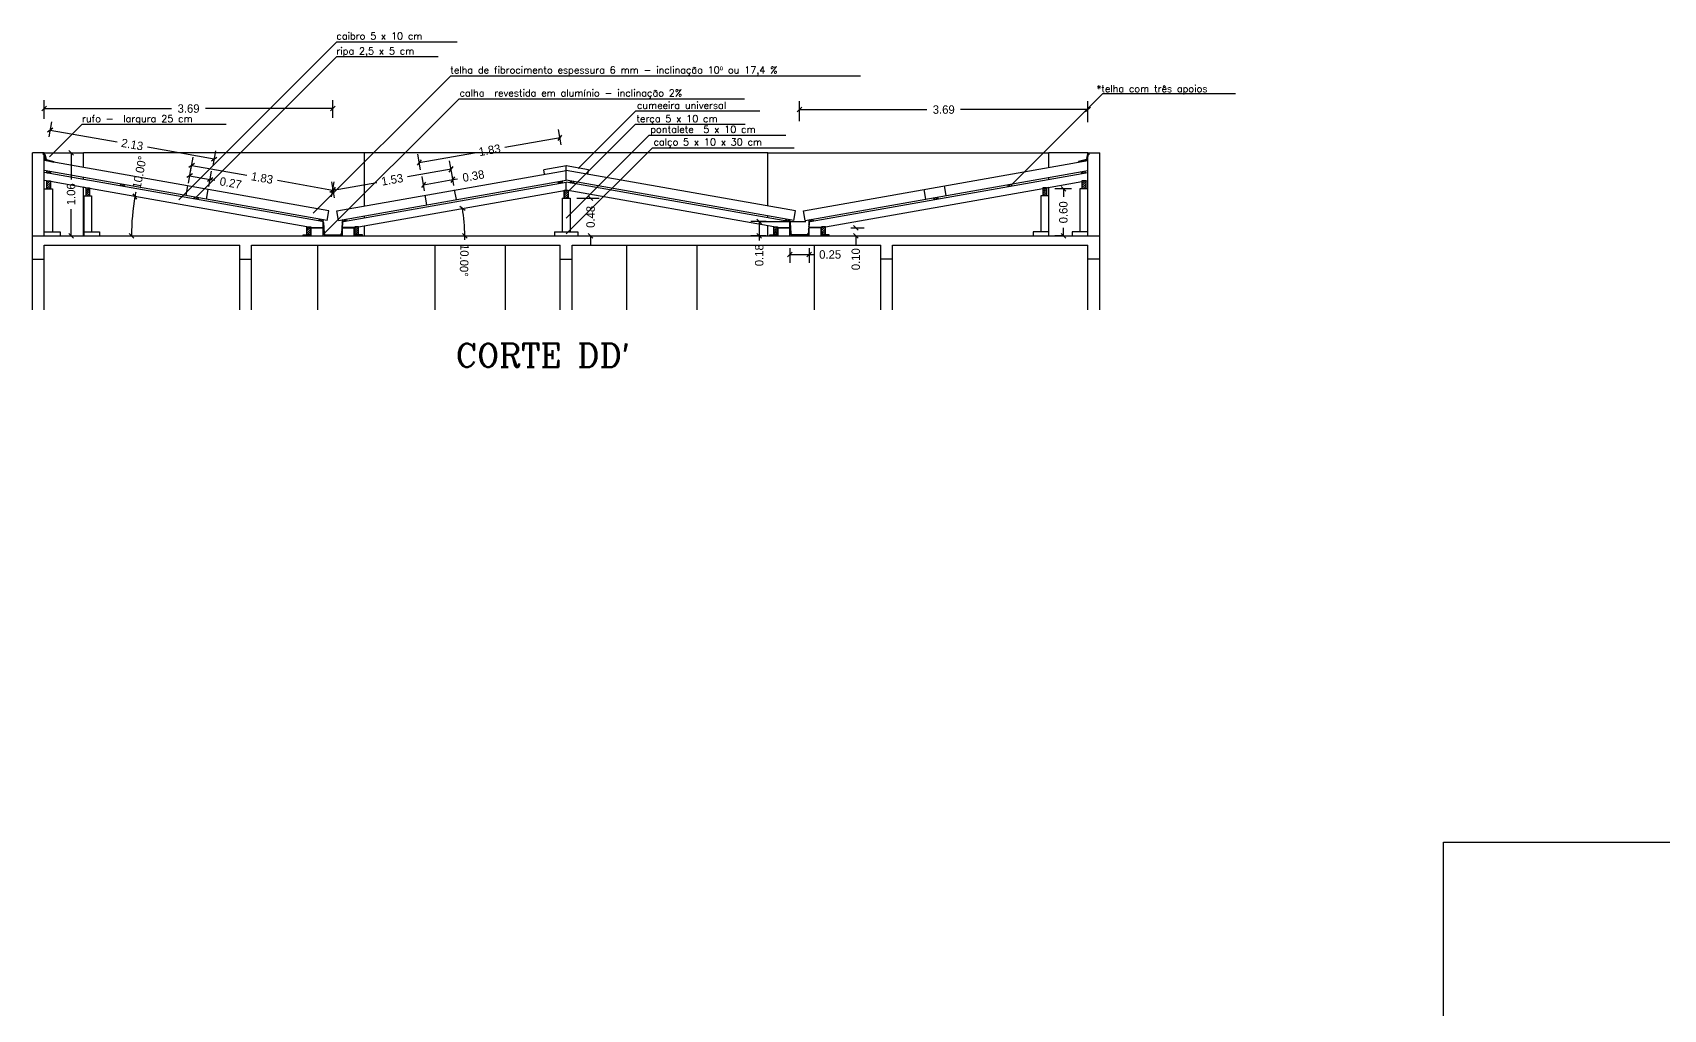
# Model space of a CAD drawing. Extents: x -9 to 119, y 33 to 95.
# Drawn here: x 20.06 to 40.92, y 52.64 to 65.14 of the extents above; entities that cross this region are included whole.
import ezdxf

# ---------------------------------------------------------------- set-up
doc = ezdxf.new("R2010")
doc.units = 0
doc.header["$LTSCALE"] = 8
doc.layers.get('0').update_dxf_attribs({"linetype": 'CONTINUOUS'})
doc.layers.get('DEFPOINTS').update_dxf_attribs({"linetype": 'CONTINUOUS'})
for name, color, linetype in [('CONCRETO', 5, 'CONTINUOUS'), ('COTA', 244, 'CONTINUOUS'), ('COTAS', 244, 'CONTINUOUS'), ('EQUIPAMENTOS', 1, 'CONTINUOUS'), ('PAREDE', 7, 'CONTINUOUS'), ('PAREDES', 7, 'CONTINUOUS'), ('TELHADO', 30, 'CONTINUOUS'), ('TERRENOEMCORTE', 244, 'CONTINUOUS'), ('TEXTO', 1, 'CONTINUOUS')]:
    doc.layers.add(name, color=color, linetype=linetype)
doc.styles.add('ROMANC', font='ROMANC.SHX')
doc.dimstyles.get("Standard").update_dxf_attribs({"dimtxt": 0.18, "dimasz": 0.18, "dimexe": 0.18, "dimexo": 0.0625, "dimgap": 0.09, "dimtad": 0, "dimtih": 1, "dimtoh": 1, "dimzin": 0, "dimtxsty": 'STANDARD', "dimcen": 0.09, "dimclrt": 30, "dimazin": 3, "dimtfac": 1, "dimtdec": 4, "dimtofl": 0, "dimtmove": 0, "dimatfit": 3, "dimtolj": 1, "dimtzin": 0})

# ---------------------------------------------------------------- blocks, each defined once
blk = doc.blocks.new('_OBLIQUE')
at = {"color": 0, "linetype": 'BYBLOCK'}
blk.add_line((-0.5, -0.5), (0.5, 0.5), dxfattribs=at)
blk = doc.blocks.new('*D86')
at = {"color": 0, "linetype": 'BYBLOCK', "ltscale": 0.2}
for p, q in [((22.054, 63.217), (22.089, 63.416)), ((22.07, 63.31), (22.332, 63.264)), ((22.316, 63.171), (22.351, 63.37)), ((22.332, 63.264), (22.391, 63.253))]:
    blk.add_line(p, q, dxfattribs=at)
at = {"layer": 'DEFPOINTS', "color": 0, "linetype": 'BYBLOCK', "ltscale": 0.2}
for p in [(22.332, 63.264), (22.047, 63.18), (22.309, 63.134)]:
    blk.add_point(p, dxfattribs=at)
at = {"color": 0, "linetype": 'BYBLOCK', "ltscale": 0.2, "xscale": 0.06, "yscale": 0.06, "zscale": 0.06}
for p, rotation in [((22.07, 63.31), 170.0000000000045), ((22.332, 63.264), 350.0000000000044)]:
    blk.add_blockref('_OBLIQUE', p, dxfattribs=dict(at, rotation=rotation))
at = {"color": 30, "linetype": 'BYBLOCK', "ltscale": 0.2, "insert": (22.595, 63.217), "char_height": 0.108, "attachment_point": 5, "rotation": 350}
blk.add_mtext('\\A1;0.27', dxfattribs=at)
blk = doc.blocks.new('*D87')
at = {"color": 0, "linetype": 'BYBLOCK', "ltscale": 0.2}
for p, q in [((22.054, 63.217), (22.087, 63.404)), ((22.068, 63.298), (22.774, 63.174)), ((23.87, 62.98), (23.164, 63.105)), ((23.856, 62.899), (23.889, 63.087))]:
    blk.add_line(p, q, dxfattribs=at)
at = {"layer": 'DEFPOINTS', "color": 0, "linetype": 'BYBLOCK', "ltscale": 0.2}
for p in [(22.047, 63.18), (23.849, 62.862), (23.87, 62.98)]:
    blk.add_point(p, dxfattribs=at)
at = {"color": 0, "linetype": 'BYBLOCK', "ltscale": 0.2, "xscale": 0.06, "yscale": 0.06, "zscale": 0.06}
for p, rotation in [((22.068, 63.298), 170.0000000000007), ((23.87, 62.98), 350.0000000000007)]:
    blk.add_blockref('_OBLIQUE', p, dxfattribs=dict(at, rotation=rotation))
at = {"color": 30, "linetype": 'BYBLOCK', "ltscale": 0.2, "insert": (22.969, 63.139), "char_height": 0.108, "attachment_point": 5, "rotation": 350}
blk.add_mtext('\\A1;1.83', dxfattribs=at)
blk = doc.blocks.new('*D88')
at = {"color": 0, "linetype": 'BYBLOCK', "ltscale": 0.2}
for p, q in [((20.218, 63.54), (20.252, 63.734)), ((20.233, 63.627), (21.087, 63.477)), ((22.331, 63.258), (21.477, 63.408)), ((22.316, 63.171), (22.35, 63.364))]:
    blk.add_line(p, q, dxfattribs=at)
at = {"layer": 'DEFPOINTS', "color": 0, "linetype": 'BYBLOCK', "ltscale": 0.2}
for p in [(20.233, 63.627), (20.211, 63.504), (22.309, 63.134)]:
    blk.add_point(p, dxfattribs=at)
at = {"color": 0, "linetype": 'BYBLOCK', "ltscale": 0.2, "xscale": 0.06, "yscale": 0.06, "zscale": 0.06}
for p, rotation in [((20.233, 63.627), 170.0000000000006), ((22.331, 63.258), 350.0000000000006)]:
    blk.add_blockref('_OBLIQUE', p, dxfattribs=dict(at, rotation=rotation))
at = {"color": 30, "linetype": 'BYBLOCK', "ltscale": 0.2, "insert": (21.282, 63.443), "char_height": 0.108, "attachment_point": 5, "rotation": 350}
blk.add_mtext('\\A1;2.13', dxfattribs=at)
blk = doc.blocks.new('*D89')
at = {"color": 0, "linetype": 'BYBLOCK', "ltscale": 0.2}
for p, q in [((25.078, 63.098), (25.046, 63.279)), ((25.065, 63.173), (25.441, 63.239)), ((25.454, 63.165), (25.422, 63.346)), ((25.441, 63.239), (25.5, 63.25))]:
    blk.add_line(p, q, dxfattribs=at)
at = {"layer": 'DEFPOINTS', "color": 0, "linetype": 'BYBLOCK', "ltscale": 0.2}
for p in [(25.441, 63.239), (25.084, 63.061), (25.46, 63.128)]:
    blk.add_point(p, dxfattribs=at)
at = {"color": 0, "linetype": 'BYBLOCK', "ltscale": 0.2, "xscale": 0.06, "yscale": 0.06, "zscale": 0.06}
for p, rotation in [((25.065, 63.173), 189.9999999999996), ((25.441, 63.239), 9.999999999999556)]:
    blk.add_blockref('_OBLIQUE', p, dxfattribs=dict(at, rotation=rotation))
at = {"color": 30, "linetype": 'BYBLOCK', "ltscale": 0.2, "insert": (25.703, 63.286), "char_height": 0.108, "attachment_point": 5, "rotation": 10}
blk.add_mtext('\\A1;0.38', dxfattribs=at)
blk = doc.blocks.new('*D90')
at = {"color": 0, "linetype": 'BYBLOCK', "ltscale": 0.2}
for p, q in [((25.437, 63.262), (24.878, 63.164)), ((25.454, 63.165), (25.418, 63.369)), ((23.947, 62.899), (23.911, 63.103)), ((23.93, 62.997), (24.488, 63.095))]:
    blk.add_line(p, q, dxfattribs=at)
at = {"layer": 'DEFPOINTS', "color": 0, "linetype": 'BYBLOCK', "ltscale": 0.2}
for p in [(23.93, 62.997), (25.46, 63.128), (23.953, 62.862)]:
    blk.add_point(p, dxfattribs=at)
at = {"color": 0, "linetype": 'BYBLOCK', "ltscale": 0.2, "xscale": 0.06, "yscale": 0.06, "zscale": 0.06}
for p, rotation in [((25.437, 63.262), 9.999999999999405), ((23.93, 62.997), 189.9999999999995)]:
    blk.add_blockref('_OBLIQUE', p, dxfattribs=dict(at, rotation=rotation))
at = {"color": 30, "linetype": 'BYBLOCK', "ltscale": 0.2, "insert": (24.683, 63.129), "char_height": 0.108, "attachment_point": 5, "rotation": 10}
blk.add_mtext('\\A1;1.53', dxfattribs=at)
blk = doc.blocks.new('*D91')
at = {"color": 0, "linetype": 'BYBLOCK', "ltscale": 0.2}
for p, q in [((26.864, 63.507), (26.158, 63.382)), ((26.88, 63.416), (26.845, 63.613)), ((25.078, 63.098), (25.043, 63.295)), ((25.062, 63.189), (25.768, 63.313))]:
    blk.add_line(p, q, dxfattribs=at)
at = {"layer": 'DEFPOINTS', "color": 0, "linetype": 'BYBLOCK', "ltscale": 0.2}
for p in [(26.864, 63.507), (26.886, 63.379), (25.084, 63.061)]:
    blk.add_point(p, dxfattribs=at)
at = {"color": 0, "linetype": 'BYBLOCK', "ltscale": 0.2, "xscale": 0.06, "yscale": 0.06, "zscale": 0.06}
for p, rotation in [((26.864, 63.507), 9.999999999999504), ((25.062, 63.189), 189.9999999999995)]:
    blk.add_blockref('_OBLIQUE', p, dxfattribs=dict(at, rotation=rotation))
at = {"color": 30, "linetype": 'BYBLOCK', "ltscale": 0.2, "insert": (25.963, 63.348), "char_height": 0.108, "attachment_point": 5, "rotation": 10}
blk.add_mtext('\\A1;1.83', dxfattribs=at)
blk = doc.blocks.new('*D92')
at = {"color": 0, "linetype": 'BYBLOCK', "ltscale": 0.2}
for p, q in [((20.211, 62.579), (20.211, 62.819)), ((23.901, 62.593), (23.901, 62.819)), ((20.211, 62.711), (21.84, 62.711)), ((23.901, 62.711), (22.272, 62.711))]:
    blk.add_line(p, q, dxfattribs=at)
at = {"layer": 'DEFPOINTS', "color": 0, "linetype": 'BYBLOCK', "ltscale": 0.2}
for p in [(23.901, 62.711), (20.211, 62.542), (23.901, 62.555)]:
    blk.add_point(p, dxfattribs=at)
at = {"color": 0, "linetype": 'BYBLOCK', "ltscale": 0.2, "xscale": 0.06, "yscale": 0.06, "zscale": 0.06, "rotation": 180}
blk.add_blockref('_OBLIQUE', (20.211, 62.711), dxfattribs=at)
at = {"color": 0, "linetype": 'BYBLOCK', "ltscale": 0.2, "xscale": 0.06, "yscale": 0.06, "zscale": 0.06}
blk.add_blockref('_OBLIQUE', (23.901, 62.711), dxfattribs=at)
at = {"color": 30, "linetype": 'BYBLOCK', "ltscale": 0.2, "insert": (22.056, 62.711), "char_height": 0.108, "attachment_point": 5}
blk.add_mtext('\\A1;3.69', dxfattribs=at)
blk = doc.blocks.new('*D93')
at = {"color": 0, "linetype": 'BYBLOCK', "ltscale": 0.2}
for start, end in [(360, 10), (358.4622, 360)]:
    blk.add_arc((23.577, 62.542), 2.012, start, end, dxfattribs=at)
at = {"layer": 'DEFPOINTS', "color": 0, "linetype": 'BYBLOCK', "ltscale": 0.2}
for p in [(26.886, 63.125), (24.232, 62.657), (25.576, 62.775), (20.061, 62.542), (30.146, 62.542)]:
    blk.add_point(p, dxfattribs=at)
at = {"color": 0, "linetype": 'BYBLOCK', "ltscale": 0.2, "xscale": 0.06, "yscale": 0.06, "zscale": 0.06}
for p, rotation in [((25.559, 62.891), 100.0000000000003), ((25.589, 62.542), 269.9999999999998)]:
    blk.add_blockref('_OBLIQUE', p, dxfattribs=dict(at, rotation=rotation))
at = {"color": 30, "linetype": 'BYBLOCK', "ltscale": 0.2, "insert": (25.582, 62.227), "char_height": 0.108, "attachment_point": 5, "rotation": 268.4622}
blk.add_mtext('\\A1;10.00°', dxfattribs=at)
blk = doc.blocks.new('*D94')
at = {"color": 0, "linetype": 'BYBLOCK', "ltscale": 0.2}
for start, end in [(170, 180), (168.9331, 170)]:
    blk.add_arc((24.226, 62.542), 2.9, start, end, dxfattribs=at)
at = {"layer": 'DEFPOINTS', "color": 0, "linetype": 'BYBLOCK', "ltscale": 0.2}
for p in [(20.791, 63.148), (21.33, 62.711), (23.571, 62.657), (20.061, 62.542), (30.146, 62.542)]:
    blk.add_point(p, dxfattribs=at)
at = {"color": 0, "linetype": 'BYBLOCK', "ltscale": 0.2, "xscale": 0.06, "yscale": 0.06, "zscale": 0.06}
for p, rotation in [((21.37, 63.045), 80.00000000000013), ((21.325, 62.542), 269.9999999999998)]:
    blk.add_blockref('_OBLIQUE', p, dxfattribs=dict(at, rotation=rotation))
at = {"color": 30, "linetype": 'BYBLOCK', "ltscale": 0.2, "insert": (21.43, 63.355), "char_height": 0.108, "attachment_point": 5, "rotation": 78.9331}
blk.add_mtext('\\A1;10.00°', dxfattribs=at)
blk = doc.blocks.new('*D95')
at = {"color": 0, "linetype": 'BYBLOCK', "ltscale": 0.2}
for p, q in [((29.871, 62.593), (29.871, 62.847)), ((33.561, 62.579), (33.561, 62.847)), ((29.871, 62.739), (31.5, 62.739)), ((33.561, 62.739), (31.932, 62.739))]:
    blk.add_line(p, q, dxfattribs=at)
at = {"layer": 'DEFPOINTS', "color": 0, "linetype": 'BYBLOCK', "ltscale": 0.2}
for p in [(29.871, 62.739), (29.871, 62.555), (33.561, 62.542)]:
    blk.add_point(p, dxfattribs=at)
at = {"color": 0, "linetype": 'BYBLOCK', "ltscale": 0.2, "xscale": 0.06, "yscale": 0.06, "zscale": 0.06, "rotation": 180}
blk.add_blockref('_OBLIQUE', (29.871, 62.739), dxfattribs=at)
at = {"color": 0, "linetype": 'BYBLOCK', "ltscale": 0.2, "xscale": 0.06, "yscale": 0.06, "zscale": 0.06}
blk.add_blockref('_OBLIQUE', (33.561, 62.739), dxfattribs=at)
at = {"color": 30, "linetype": 'BYBLOCK', "ltscale": 0.2, "insert": (31.716, 62.739), "char_height": 0.108, "attachment_point": 5}
blk.add_mtext('\\A1;3.69', dxfattribs=at)
blk = doc.blocks.new('*D96')
at = {"color": 0, "linetype": 'BYBLOCK', "ltscale": 0.2}
for p, q in [((20.099, 63.604), (20.319, 63.604)), ((20.211, 63.604), (20.211, 63.262)), ((20.211, 62.542), (20.211, 62.884)), ((20.099, 62.542), (20.319, 62.542))]:
    blk.add_line(p, q, dxfattribs=at)
at = {"layer": 'DEFPOINTS', "color": 0, "linetype": 'BYBLOCK', "ltscale": 0.2}
for p in [(20.061, 63.604), (20.061, 62.542), (20.211, 62.542)]:
    blk.add_point(p, dxfattribs=at)
at = {"color": 0, "linetype": 'BYBLOCK', "ltscale": 0.2, "xscale": 0.06, "yscale": 0.06, "zscale": 0.06}
for p, rotation in [((20.211, 63.604), 90), ((20.211, 62.542), 270)]:
    blk.add_blockref('_OBLIQUE', p, dxfattribs=dict(at, rotation=rotation))
at = {"color": 30, "linetype": 'BYBLOCK', "ltscale": 0.2, "insert": (20.211, 63.073), "char_height": 0.108, "attachment_point": 5, "rotation": 90}
blk.add_mtext('\\A1;1.06', dxfattribs=at)
blk = doc.blocks.new('*D97')
at = {"color": 0, "linetype": 'BYBLOCK', "ltscale": 0.2}
for p, q in [((26.974, 63.025), (27.257, 63.025)), ((27.149, 63.025), (27.149, 63.025)), ((27.074, 62.542), (27.257, 62.542)), ((27.149, 62.542), (27.149, 62.422))]:
    blk.add_line(p, q, dxfattribs=at)
at = {"layer": 'DEFPOINTS', "color": 0, "linetype": 'BYBLOCK', "ltscale": 0.2}
for p in [(26.936, 63.025), (27.037, 62.542), (27.149, 62.542)]:
    blk.add_point(p, dxfattribs=at)
at = {"color": 0, "linetype": 'BYBLOCK', "ltscale": 0.2, "xscale": 0.06, "yscale": 0.06, "zscale": 0.06}
for p, rotation in [((27.149, 63.025), 270), ((27.149, 62.542), 90)]:
    blk.add_blockref('_OBLIQUE', p, dxfattribs=dict(at, rotation=rotation))
at = {"color": 30, "linetype": 'BYBLOCK', "ltscale": 0.2, "insert": (27.149, 62.784), "char_height": 0.108, "attachment_point": 5, "rotation": 90}
blk.add_mtext('\\A1;0.48', dxfattribs=at)
blk = doc.blocks.new('*D98')
at = {"color": 0, "linetype": 'BYBLOCK', "ltscale": 0.2}
for p, q in [((29.746, 62.504), (29.746, 62.314)), ((29.746, 62.422), (29.996, 62.422)), ((29.996, 62.504), (29.996, 62.314)), ((29.996, 62.422), (30.056, 62.422))]:
    blk.add_line(p, q, dxfattribs=at)
at = {"layer": 'DEFPOINTS', "color": 0, "linetype": 'BYBLOCK', "ltscale": 0.2}
for p in [(29.746, 62.542), (29.996, 62.542), (29.996, 62.422)]:
    blk.add_point(p, dxfattribs=at)
at = {"color": 0, "linetype": 'BYBLOCK', "ltscale": 0.2, "xscale": 0.06, "yscale": 0.06, "zscale": 0.06, "rotation": 180}
blk.add_blockref('_OBLIQUE', (29.746, 62.422), dxfattribs=at)
at = {"color": 0, "linetype": 'BYBLOCK', "ltscale": 0.2, "xscale": 0.06, "yscale": 0.06, "zscale": 0.06}
blk.add_blockref('_OBLIQUE', (29.996, 62.422), dxfattribs=at)
at = {"color": 30, "linetype": 'BYBLOCK', "ltscale": 0.2, "insert": (30.263, 62.422), "char_height": 0.108, "attachment_point": 5}
blk.add_mtext('\\A1;0.25', dxfattribs=at)
blk = doc.blocks.new('*D99')
at = {"color": 0, "linetype": 'BYBLOCK', "ltscale": 0.2}
for p, q in [((30.034, 62.642), (30.204, 62.642)), ((30.096, 62.642), (30.096, 62.642)), ((30.034, 62.542), (30.204, 62.542)), ((30.096, 62.542), (30.096, 62.422))]:
    blk.add_line(p, q, dxfattribs=at)
at = {"layer": 'DEFPOINTS', "color": 0, "linetype": 'BYBLOCK', "ltscale": 0.2}
for p in [(29.996, 62.642), (29.996, 62.542), (30.096, 62.542)]:
    blk.add_point(p, dxfattribs=at)
at = {"color": 0, "linetype": 'BYBLOCK', "ltscale": 0.2, "xscale": 0.06, "yscale": 0.06, "zscale": 0.06}
for p, rotation in [((30.096, 62.642), 270), ((30.096, 62.542), 90)]:
    blk.add_blockref('_OBLIQUE', p, dxfattribs=dict(at, rotation=rotation))
at = {"color": 30, "linetype": 'BYBLOCK', "ltscale": 0.2, "insert": (30.096, 62.242), "char_height": 0.108, "attachment_point": 5, "rotation": 90}
blk.add_mtext('\\A1;0.10', dxfattribs=at)
blk = doc.blocks.new('*D100')
at = {"color": 0, "linetype": 'BYBLOCK', "ltscale": 0.2}
for p, q in [((33.421, 63.142), (33.209, 63.142)), ((33.317, 63.142), (33.317, 63.04)), ((33.317, 62.542), (33.317, 62.644)), ((33.321, 62.542), (33.209, 62.542))]:
    blk.add_line(p, q, dxfattribs=at)
at = {"layer": 'DEFPOINTS', "color": 0, "linetype": 'BYBLOCK', "ltscale": 0.2}
for p in [(33.458, 63.142), (33.317, 62.542), (33.358, 62.542)]:
    blk.add_point(p, dxfattribs=at)
at = {"color": 0, "linetype": 'BYBLOCK', "ltscale": 0.2, "xscale": 0.06, "yscale": 0.06, "zscale": 0.06}
for p, rotation in [((33.317, 63.142), 90), ((33.317, 62.542), 270)]:
    blk.add_blockref('_OBLIQUE', p, dxfattribs=dict(at, rotation=rotation))
at = {"color": 30, "linetype": 'BYBLOCK', "ltscale": 0.2, "insert": (33.317, 62.842), "char_height": 0.108, "attachment_point": 5, "rotation": 90}
blk.add_mtext('\\A1;0.60', dxfattribs=at)
blk = doc.blocks.new('*D118')
at = {"color": 0, "linetype": 'BYBLOCK', "ltscale": 0.2}
for p, q in [((29.958, 62.723), (29.761, 62.723)), ((29.869, 62.723), (29.869, 62.542)), ((29.959, 62.542), (29.761, 62.542)), ((29.869, 62.542), (29.869, 62.482))]:
    blk.add_line(p, q, dxfattribs=at)
at = {"layer": 'DEFPOINTS', "color": 0, "linetype": 'BYBLOCK', "ltscale": 0.2}
for p in [(29.996, 62.723), (29.869, 62.542), (29.996, 62.542)]:
    blk.add_point(p, dxfattribs=at)
at = {"color": 0, "linetype": 'BYBLOCK', "ltscale": 0.2, "xscale": 0.06, "yscale": 0.06, "zscale": 0.06}
for p, rotation in [((29.869, 62.723), 90), ((29.869, 62.542), 270)]:
    blk.add_blockref('_OBLIQUE', p, dxfattribs=dict(at, rotation=rotation))
at = {"color": 30, "linetype": 'BYBLOCK', "ltscale": 0.2, "insert": (29.869, 62.293), "char_height": 0.108, "attachment_point": 5, "rotation": 90}
blk.add_mtext('\\A1;0.18', dxfattribs=at)
blk = doc.blocks.new('*X149')
at = {"color": 0, "ltscale": 0.2}
for p, q in [((22.131, 63.019), (22.147, 63.035)), ((22.148, 63.01), (22.169, 63.031)), ((22.17, 63.006), (22.181, 63.016)), ((23.571, 62.657), (23.572, 62.657)), ((23.571, 62.63), (23.599, 62.657)), ((23.571, 62.604), (23.621, 62.654)), ((23.571, 62.577), (23.621, 62.627)), ((23.578, 62.557), (23.621, 62.601)), ((23.73, 62.736), (23.747, 62.753)), ((23.753, 62.732), (23.77, 62.749)), ((23.774, 62.726), (23.779, 62.731)), ((23.605, 62.557), (23.621, 62.574)), ((39.544, 38.138), (39.661, 38.138)), ((39.544, 38.125), (39.661, 38.125)), ((39.544, 38.112), (39.661, 38.112)), ((39.544, 38.1), (39.661, 38.1)), ((39.544, 38.087), (39.661, 38.087))]:
    blk.add_line(p, q, dxfattribs=at)
blk = doc.blocks.new('*X155')
at = {"color": 0, "ltscale": 0.2}
for p, q in [((33.441, 63.485), (33.453, 63.496)), ((33.474, 63.491), (33.487, 63.504)), ((33.508, 63.498), (33.522, 63.512)), ((33.543, 63.506), (33.55, 63.514)), ((33.544, 63.534), (33.557, 63.547)), ((33.551, 63.568), (33.561, 63.578)), ((33.482, 63.339), (33.51, 63.368)), ((33.482, 63.234), (33.493, 63.244)), ((33.482, 63.207), (33.519, 63.244)), ((33.482, 63.181), (33.532, 63.231)), ((33.511, 63.342), (33.529, 63.36)), ((33.482, 63.154), (33.532, 63.204)), ((33.497, 63.142), (33.532, 63.178)), ((33.523, 63.142), (33.532, 63.151))]:
    blk.add_line(p, q, dxfattribs=at)
blk = doc.blocks.new('*X150')
at = {"color": 0, "ltscale": 0.2}
for p, q in [((23.726, 62.732), (23.73, 62.736)), ((23.748, 62.728), (23.753, 62.732)), ((23.77, 62.723), (23.774, 62.726)), ((23.777, 62.704), (23.782, 62.708)), ((23.779, 62.679), (23.784, 62.683)), ((23.78, 62.653), (23.785, 62.658)), ((23.781, 62.628), (23.786, 62.633)), ((23.783, 62.603), (23.788, 62.608)), ((23.784, 62.578), (23.789, 62.583)), ((24.015, 62.596), (24.02, 62.602)), ((24.016, 62.624), (24.022, 62.63)), ((24.018, 62.652), (24.023, 62.658)), ((24.019, 62.68), (24.025, 62.686)), ((24.021, 62.708), (24.026, 62.714)), ((24.023, 62.737), (24.035, 62.75)), ((24.037, 62.724), (24.043, 62.731)), ((24.043, 62.731), (24.068, 62.755)), ((24.069, 62.73), (24.075, 62.736)), ((24.182, 62.657), (24.182, 62.657)), ((24.182, 62.631), (24.208, 62.657)), ((24.182, 62.604), (24.232, 62.654)), ((24.182, 62.578), (24.232, 62.628)), ((24.188, 62.557), (24.232, 62.601)), ((23.522, 62.554), (23.523, 62.556)), ((23.538, 62.543), (23.55, 62.556)), ((23.564, 62.543), (23.576, 62.556)), ((23.591, 62.543), (23.603, 62.556)), ((23.617, 62.543), (23.622, 62.548)), ((23.79, 62.557), (23.795, 62.562)), ((23.81, 62.55), (23.815, 62.555)), ((23.836, 62.55), (23.841, 62.555)), ((23.863, 62.55), (23.868, 62.555)), ((23.889, 62.55), (23.894, 62.555)), ((23.916, 62.55), (23.921, 62.555)), ((23.942, 62.55), (23.947, 62.555)), ((23.969, 62.55), (23.974, 62.555)), ((23.995, 62.55), (24.002, 62.557)), ((24.012, 62.567), (24.019, 62.574)), ((24.181, 62.551), (24.186, 62.556)), ((24.2, 62.543), (24.213, 62.556)), ((24.215, 62.557), (24.232, 62.575)), ((24.227, 62.543), (24.239, 62.556)), ((24.254, 62.543), (24.266, 62.556)), ((24.28, 62.543), (24.281, 62.545))]:
    blk.add_line(p, q, dxfattribs=at)
blk = doc.blocks.new('*X146')
at = {"color": 0, "ltscale": 0.2}
for p, q in [((20.241, 63.197), (20.288, 63.244)), ((20.241, 63.224), (20.261, 63.244)), ((20.241, 63.171), (20.291, 63.221)), ((20.241, 63.144), (20.291, 63.194)), ((20.265, 63.142), (20.291, 63.168))]:
    blk.add_line(p, q, dxfattribs=at)
blk = doc.blocks.new('*X147')
at = {"color": 0, "ltscale": 0.2}
for p, q in [((20.212, 63.567), (20.22, 63.574)), ((20.217, 63.545), (20.225, 63.553)), ((20.221, 63.523), (20.23, 63.531)), ((20.231, 63.506), (20.24, 63.515)), ((20.253, 63.501), (20.261, 63.51)), ((20.274, 63.496), (20.283, 63.505)), ((20.296, 63.491), (20.304, 63.5)), ((20.317, 63.486), (20.326, 63.495)), ((20.244, 63.36), (20.253, 63.369)), ((20.254, 63.344), (20.276, 63.365)), ((20.277, 63.34), (20.294, 63.357))]:
    blk.add_line(p, q, dxfattribs=at)
blk = doc.blocks.new('*X148')
at = {"color": 0, "ltscale": 0.2}
for p, q in [((20.741, 63.114), (20.783, 63.156)), ((20.741, 63.14), (20.756, 63.156)), ((20.741, 63.087), (20.791, 63.137)), ((20.741, 63.061), (20.791, 63.111)), ((20.76, 63.054), (20.791, 63.084)), ((20.787, 63.054), (20.791, 63.058)), ((21.189, 63.191), (21.2, 63.202)), ((21.201, 63.177), (21.223, 63.198)), ((21.224, 63.173), (21.236, 63.185))]:
    blk.add_line(p, q, dxfattribs=at)
blk = doc.blocks.new('*X151')
at = {"color": 0, "ltscale": 0.2}
for p, q in [((26.786, 63.22), (26.804, 63.238)), ((26.805, 63.213), (26.833, 63.24)), ((26.94, 63.241), (26.941, 63.243)), ((26.942, 63.217), (26.964, 63.239)), ((26.965, 63.213), (26.987, 63.235)), ((26.861, 63.083), (26.901, 63.123)), ((26.861, 63.11), (26.875, 63.123)), ((26.861, 63.057), (26.911, 63.107)), ((26.861, 63.03), (26.911, 63.08)), ((26.883, 63.025), (26.911, 63.053)), ((26.91, 63.025), (26.911, 63.027))]:
    blk.add_line(p, q, dxfattribs=at)
blk = doc.blocks.new('*X152')
at = {"color": 0, "ltscale": 0.2}
for p, q in [((29.699, 62.739), (29.714, 62.754)), ((29.719, 62.732), (29.737, 62.75)), ((29.741, 62.728), (29.749, 62.736)), ((29.993, 62.741), (30.001, 62.749)), ((30.008, 62.73), (30.033, 62.754)), ((30.041, 62.735), (30.044, 62.739))]:
    blk.add_line(p, q, dxfattribs=at)
blk = doc.blocks.new('*X153')
at = {"color": 0, "ltscale": 0.2}
for p, q in [((29.541, 62.607), (29.591, 62.657)), ((29.541, 62.634), (29.565, 62.657)), ((29.541, 62.581), (29.591, 62.631)), ((29.544, 62.557), (29.591, 62.604)), ((29.747, 62.707), (29.752, 62.712)), ((29.749, 62.682), (29.753, 62.687)), ((29.75, 62.657), (29.755, 62.662)), ((29.751, 62.632), (29.756, 62.636)), ((29.753, 62.607), (29.757, 62.611)), ((29.754, 62.581), (29.759, 62.586)), ((29.985, 62.6), (29.99, 62.606)), ((29.987, 62.628), (29.992, 62.634)), ((29.988, 62.656), (29.993, 62.662)), ((29.989, 62.684), (29.995, 62.69)), ((29.991, 62.712), (30.008, 62.73)), ((30.034, 62.729), (30.041, 62.735)), ((30.152, 62.634), (30.175, 62.657)), ((30.152, 62.608), (30.201, 62.657)), ((30.152, 62.581), (30.202, 62.631)), ((30.154, 62.557), (30.202, 62.605)), ((29.504, 62.543), (29.516, 62.556)), ((29.53, 62.543), (29.543, 62.556)), ((29.557, 62.543), (29.569, 62.556)), ((29.571, 62.557), (29.591, 62.578)), ((29.583, 62.543), (29.592, 62.552)), ((29.758, 62.559), (29.763, 62.564)), ((29.776, 62.55), (29.781, 62.555)), ((29.802, 62.55), (29.807, 62.555)), ((29.829, 62.55), (29.834, 62.555)), ((29.855, 62.55), (29.86, 62.555)), ((29.882, 62.55), (29.887, 62.555)), ((29.908, 62.55), (29.913, 62.555)), ((29.935, 62.55), (29.94, 62.555)), ((29.961, 62.55), (29.967, 62.556)), ((29.983, 62.572), (29.989, 62.578)), ((30.151, 62.554), (30.153, 62.556)), ((30.167, 62.543), (30.179, 62.556)), ((30.181, 62.557), (30.202, 62.578)), ((30.193, 62.543), (30.206, 62.556)), ((30.22, 62.543), (30.232, 62.556)), ((30.246, 62.543), (30.251, 62.548))]:
    blk.add_line(p, q, dxfattribs=at)
blk = doc.blocks.new('*X154')
at = {"color": 0, "ltscale": 0.2}
for p, q in [((31.592, 63.014), (31.611, 63.033)), ((31.612, 63.007), (31.64, 63.035)), ((32.536, 63.189), (32.544, 63.197)), ((32.546, 63.172), (32.576, 63.203)), ((32.578, 63.178), (32.585, 63.185)), ((32.982, 63.132), (33.007, 63.156)), ((32.982, 63.105), (33.032, 63.155)), ((32.982, 63.079), (33.032, 63.129)), ((32.984, 63.054), (33.032, 63.102)), ((33.011, 63.054), (33.032, 63.076))]:
    blk.add_line(p, q, dxfattribs=at)
blk = doc.blocks.new('*X156')
at = {"color": 0, "ltscale": 0.2}
for p, q in [((32.536, 63.189), (32.544, 63.197)), ((32.546, 63.172), (32.576, 63.203)), ((32.578, 63.178), (32.585, 63.185))]:
    blk.add_line(p, q, dxfattribs=at)

msp = doc.modelspace()

# ---------------------------------------------------------------- linework, layer by layer
at = {"layer": 'CONCRETO', "color": 5, "ltscale": 0.2}
for p, q in [((20.061, 62.542), (30.146, 62.542)), ((20.061, 62.242), (20.061, 62.542)), ((20.211, 62.422), (22.711, 62.422)), ((20.211, 62.242), (20.211, 62.422)), ((22.711, 62.242), (22.711, 62.422)), ((22.861, 62.422), (26.811, 62.422)), ((22.861, 62.242), (22.861, 62.422)), ((24.166, 62.542), (29.606, 62.542)), ((26.811, 62.242), (26.811, 62.422)), ((26.961, 62.422), (30.911, 62.422)), ((26.961, 62.242), (26.961, 62.422)), ((30.146, 62.542), (33.711, 62.542)), ((30.911, 62.242), (30.911, 62.422)), ((31.061, 62.422), (33.561, 62.422)), ((31.061, 62.242), (31.061, 62.422)), ((33.561, 62.242), (33.561, 62.422)), ((33.711, 62.242), (33.711, 62.542)), ((20.061, 62.242), (20.211, 62.242)), ((22.711, 62.242), (22.861, 62.242)), ((26.811, 62.242), (26.961, 62.242)), ((31.061, 62.242), (30.911, 62.242)), ((33.711, 62.242), (33.561, 62.242))]:
    msp.add_line(p, q, dxfattribs=at)
at = {"layer": 'CONCRETO', "color": 30, "ltscale": 0.2}
for p, q in [((23.805, 62.55), (23.998, 62.55)), ((23.809, 62.555), (23.994, 62.555)), ((29.968, 62.55), (29.775, 62.55)), ((29.964, 62.555), (29.779, 62.555))]:
    msp.add_line(p, q, dxfattribs=at)
at = {"layer": 'COTA', "color": 244, "ltscale": 0.2}
for p, q in [((23.953, 65.024), (21.932, 63.002)), ((23.953, 64.834), (22.154, 63.034)), ((25.409, 64.589), (23.652, 62.832)), ((25.516, 64.295), (23.796, 62.576)), ((33.749, 64.362), (32.577, 63.191)), ((27.778, 64.14), (27.039, 63.401)), ((20.697, 63.968), (20.279, 63.55)), ((27.772, 63.969), (26.895, 63.092)), ((27.949, 63.83), (26.888, 62.769)), ((27.99, 63.668), (26.888, 62.566))]:
    msp.add_line(p, q, dxfattribs=at)
at = {"layer": 'COTA', "color": 30, "ltscale": 0.2}
for p, q in [((20.2, 63.598), (20.193, 63.592)), ((20.193, 63.592), (20.212, 63.568)), ((20.2, 63.598), (20.221, 63.573)), ((20.212, 63.568), (20.224, 63.508)), ((20.221, 63.573), (20.233, 63.516)), ((20.224, 63.508), (20.331, 63.483)), ((20.233, 63.516), (20.333, 63.493)), ((20.331, 63.483), (20.333, 63.493)), ((26.886, 63.252), (26.886, 63.438)), ((33.54, 63.516), (33.44, 63.493)), ((33.442, 63.483), (33.44, 63.493)), ((33.549, 63.508), (33.442, 63.483)), ((33.552, 63.573), (33.54, 63.516)), ((33.561, 63.568), (33.549, 63.508)), ((33.573, 63.598), (33.552, 63.573)), ((33.58, 63.592), (33.561, 63.568)), ((33.573, 63.598), (33.58, 63.592)), ((26.886, 63.125), (26.886, 63.227)), ((38.11, 47.955), (38.11, 54.785))]:
    msp.add_line(p, q, dxfattribs=at)
for centre, start, end in [((23.805, 62.57), 183.0112, 270), ((23.809, 62.575), 183.0112, 270), ((23.994, 62.575), 270, 356.9888), ((23.998, 62.57), 270, 356.9888), ((29.775, 62.57), 183.0112, 270), ((29.779, 62.575), 183.0112, 270), ((29.964, 62.575), 270, 356.9888), ((29.968, 62.57), 270, 356.9888)]:
    msp.add_arc(centre, 0.02, start, end, dxfattribs=at)
at = {"layer": 'COTAS', "color": 244, "ltscale": 0.2}
msp.add_line((29.356, 62.723), (29.95, 62.723), dxfattribs=at)
at = {"layer": 'EQUIPAMENTOS', "color": 30, "ltscale": 0.2}
for p, q in [((23.777, 62.711), (23.785, 62.569)), ((23.782, 62.711), (23.789, 62.574)), ((24.021, 62.711), (24.014, 62.574)), ((24.026, 62.711), (24.018, 62.569)), ((29.747, 62.711), (29.755, 62.569)), ((29.752, 62.711), (29.759, 62.574)), ((29.991, 62.711), (29.984, 62.574)), ((29.996, 62.711), (29.988, 62.569))]:
    msp.add_line(p, q, dxfattribs=at)
at = {"layer": 'PAREDE', "color": 3, "ltscale": 0.2}
for p, q in [((20.061, 62.542), (20.061, 63.604)), ((20.211, 62.542), (20.211, 63.604)), ((20.211, 63.584), (20.211, 63.604)), ((33.561, 62.542), (33.561, 63.604)), ((33.561, 63.584), (33.561, 63.604)), ((33.711, 62.542), (33.711, 63.604))]:
    msp.add_line(p, q, dxfattribs=at)
at = {"layer": 'PAREDE', "color": 1, "ltscale": 0.2}
for p, q in [((20.711, 62.542), (20.711, 63.162)), ((33.061, 62.542), (33.061, 63.162))]:
    msp.add_line(p, q, dxfattribs=at)
at = {"layer": 'PAREDE', "color": 30, "ltscale": 0.2}
for p, q in [((23.63, 62.647), (23.776, 62.647)), ((24.173, 62.647), (24.026, 62.647)), ((29.6, 62.647), (29.746, 62.647)), ((30.143, 62.647), (29.996, 62.647))]:
    msp.add_line(p, q, dxfattribs=at)
at = {"layer": 'PAREDE', "color": 244, "ltscale": 0.2}
for p, q in [((23.711, 61.595), (23.711, 62.422)), ((25.211, 61.595), (25.211, 62.422)), ((26.111, 61.595), (26.111, 62.422)), ((27.661, 61.595), (27.661, 62.422)), ((28.561, 61.595), (28.561, 62.422)), ((30.061, 61.595), (30.061, 62.422))]:
    msp.add_line(p, q, dxfattribs=at)
at = {"layer": 'PAREDES', "color": 1, "ltscale": 0.2}
for p, q in [((20.211, 63.604), (20.711, 63.604)), ((20.711, 63.415), (20.711, 63.604)), ((24.307, 62.924), (24.307, 63.604)), ((29.466, 63.604), (24.307, 63.604)), ((29.466, 62.924), (29.466, 63.604)), ((33.561, 63.604), (33.061, 63.604)), ((33.061, 63.415), (33.061, 63.604)), ((20.711, 63.263), (20.711, 63.288)), ((33.061, 63.263), (33.061, 63.288))]:
    msp.add_line(p, q, dxfattribs=at)
at = {"layer": 'PAREDES', "color": 30, "ltscale": 0.2}
for p, q in [((24.307, 63.604), (20.711, 63.604)), ((29.466, 63.604), (33.061, 63.604)), ((38.11, 54.785), (41.26, 54.785))]:
    msp.add_line(p, q, dxfattribs=at)
at = {"layer": 'PAREDES', "color": 3, "ltscale": 0.2}
for p, q in [((23.626, 62.542), (23.626, 62.642)), ((23.626, 62.642), (23.776, 62.642)), ((23.776, 62.542), (23.776, 62.642)), ((24.026, 62.542), (24.026, 62.642)), ((24.026, 62.642), (24.176, 62.642)), ((24.026, 62.542), (24.026, 62.642)), ((24.176, 62.642), (24.026, 62.642)), ((24.176, 62.542), (24.176, 62.642)), ((24.176, 62.542), (24.176, 62.642)), ((29.596, 62.642), (29.746, 62.642)), ((29.746, 62.642), (29.596, 62.642)), ((29.596, 62.542), (29.596, 62.642)), ((29.596, 62.542), (29.596, 62.642)), ((29.746, 62.542), (29.746, 62.642)), ((29.746, 62.542), (29.746, 62.642)), ((29.996, 62.542), (29.996, 62.642)), ((30.146, 62.642), (29.996, 62.642)), ((30.146, 62.542), (30.146, 62.642)), ((20.061, 61.595), (20.061, 62.242)), ((20.211, 61.595), (20.211, 62.242)), ((22.711, 61.595), (22.711, 62.242)), ((22.861, 61.595), (22.861, 62.242)), ((26.811, 61.595), (26.811, 62.242)), ((26.961, 61.595), (26.961, 62.242)), ((30.911, 61.595), (30.911, 62.242)), ((31.061, 61.595), (31.061, 62.242)), ((33.561, 61.595), (33.561, 62.242)), ((33.711, 61.595), (33.711, 62.242))]:
    msp.add_line(p, q, dxfattribs=at)
at = {"layer": 'TELHADO', "color": 3, "ltscale": 0.2}
for p, q in [((20.211, 63.604), (20.061, 63.604)), ((33.561, 63.604), (33.711, 63.604))]:
    msp.add_line(p, q, dxfattribs=at)
at = {"layer": 'TELHADO', "color": 30, "linetype": 'CONTINUOUS', "ltscale": 0.2}
for p, q in [((23.849, 62.862), (20.211, 63.504)), ((29.923, 62.862), (33.561, 63.504)), ((23.828, 62.739), (20.211, 63.377)), ((23.765, 62.725), (20.211, 63.351)), ((20.241, 63.244), (20.211, 63.25)), ((20.241, 63.244), (20.211, 63.25)), ((20.741, 63.156), (20.291, 63.236)), ((23.953, 62.862), (26.886, 63.379)), ((23.975, 62.739), (26.886, 63.252)), ((24.038, 62.725), (26.886, 63.227)), ((29.819, 62.862), (26.886, 63.379)), ((29.798, 62.739), (26.886, 63.252)), ((29.735, 62.725), (26.886, 63.227)), ((29.945, 62.739), (33.561, 63.377)), ((30.008, 62.725), (33.561, 63.351)), ((33.031, 63.156), (33.482, 63.236)), ((33.531, 63.244), (33.561, 63.25)), ((23.571, 62.657), (20.791, 63.148)), ((24.232, 62.657), (26.886, 63.125)), ((29.541, 62.657), (26.886, 63.125)), ((30.202, 62.657), (32.982, 63.148))]:
    msp.add_line(p, q, dxfattribs=at)
at = {"layer": 'TELHADO', "color": 30, "ltscale": 0.2}
for p, q in [((26.89, 63.437), (26.599, 63.386)), ((27.174, 63.387), (26.886, 63.438)), ((20.241, 63.244), (20.211, 63.25)), ((20.241, 63.346), (20.246, 63.371)), ((20.241, 63.244), (20.241, 63.142)), ((20.241, 63.244), (20.291, 63.244)), ((20.291, 63.337), (20.295, 63.362)), ((20.291, 63.244), (20.291, 63.142)), ((26.608, 63.33), (26.599, 63.386)), ((26.788, 63.21), (26.784, 63.234)), ((26.837, 63.218), (26.833, 63.243)), ((26.936, 63.218), (26.94, 63.243)), ((26.985, 63.21), (26.989, 63.234)), ((27.164, 63.33), (27.174, 63.387)), ((33.482, 63.337), (33.478, 63.362)), ((33.482, 63.244), (33.482, 63.142)), ((33.532, 63.244), (33.482, 63.244)), ((33.531, 63.346), (33.527, 63.371)), ((33.531, 63.244), (33.561, 63.25)), ((33.532, 63.244), (33.532, 63.142)), ((20.215, 63.142), (20.315, 63.142)), ((20.315, 63.142), (20.315, 62.592)), ((20.741, 63.156), (20.711, 63.162)), ((20.715, 63.054), (20.815, 63.054)), ((20.715, 63.054), (20.715, 62.542)), ((20.741, 63.156), (20.791, 63.156)), ((20.741, 63.156), (20.741, 63.054)), ((20.791, 63.156), (20.791, 63.054)), ((20.815, 63.054), (20.815, 62.592)), ((21.187, 63.179), (21.191, 63.204)), ((21.233, 63.171), (21.238, 63.196)), ((22.026, 63.057), (22.047, 63.18)), ((22.13, 63.013), (22.134, 63.038)), ((22.179, 63.004), (22.183, 63.029)), ((22.287, 63.011), (22.309, 63.134)), ((25.106, 62.938), (25.084, 63.061)), ((25.482, 63.005), (25.46, 63.128)), ((26.836, 63.025), (26.936, 63.025)), ((26.836, 63.025), (26.836, 62.592)), ((26.861, 63.125), (26.911, 63.125)), ((26.861, 63.125), (26.861, 63.025)), ((26.911, 63.125), (26.911, 63.025)), ((26.936, 63.025), (26.936, 62.592)), ((31.486, 63.011), (31.464, 63.134)), ((31.594, 63.004), (31.59, 63.029)), ((31.643, 63.013), (31.639, 63.038)), ((31.747, 63.057), (31.726, 63.18)), ((32.54, 63.171), (32.535, 63.196)), ((32.586, 63.179), (32.582, 63.204)), ((32.958, 63.054), (32.958, 62.592)), ((33.058, 63.054), (32.958, 63.054)), ((32.982, 63.156), (32.982, 63.054)), ((33.032, 63.156), (32.982, 63.156)), ((33.031, 63.156), (33.061, 63.162)), ((33.032, 63.156), (33.032, 63.054)), ((33.058, 63.054), (33.058, 62.542)), ((33.558, 63.142), (33.458, 63.142)), ((33.458, 63.142), (33.458, 62.592)), ((23.828, 62.739), (23.849, 62.862)), ((23.975, 62.739), (23.953, 62.862)), ((29.798, 62.739), (29.819, 62.862)), ((29.945, 62.739), (29.923, 62.862)), ((20.211, 62.592), (20.415, 62.592)), ((20.415, 62.592), (20.415, 62.542)), ((20.715, 62.592), (20.915, 62.592)), ((20.915, 62.592), (20.915, 62.542)), ((23.571, 62.557), (23.571, 62.657)), ((23.571, 62.657), (23.621, 62.657)), ((23.621, 62.557), (23.621, 62.657)), ((23.63, 62.647), (23.621, 62.648)), ((23.718, 62.738), (23.717, 62.733)), ((23.766, 62.73), (23.718, 62.738)), ((23.729, 62.736), (23.732, 62.756)), ((23.776, 62.647), (23.776, 62.714)), ((23.777, 62.723), (23.781, 62.747)), ((24.026, 62.723), (24.022, 62.747)), ((24.026, 62.647), (24.026, 62.714)), ((24.037, 62.73), (24.085, 62.738)), ((24.074, 62.736), (24.071, 62.756)), ((24.085, 62.738), (24.086, 62.733)), ((24.173, 62.647), (24.182, 62.648)), ((24.182, 62.557), (24.182, 62.657)), ((24.232, 62.657), (24.182, 62.657)), ((24.232, 62.557), (24.232, 62.657)), ((26.737, 62.592), (26.737, 62.542)), ((26.737, 62.592), (27.037, 62.592)), ((27.037, 62.592), (27.037, 62.542)), ((29.541, 62.657), (29.591, 62.657)), ((29.541, 62.557), (29.541, 62.657)), ((29.591, 62.557), (29.591, 62.657)), ((29.6, 62.647), (29.591, 62.648)), ((29.688, 62.738), (29.687, 62.733)), ((29.736, 62.73), (29.688, 62.738)), ((29.699, 62.736), (29.702, 62.756)), ((29.746, 62.647), (29.746, 62.714)), ((29.747, 62.723), (29.751, 62.747)), ((29.996, 62.723), (29.992, 62.747)), ((29.996, 62.647), (29.996, 62.714)), ((30.007, 62.73), (30.055, 62.738)), ((30.044, 62.736), (30.041, 62.756)), ((30.055, 62.738), (30.056, 62.733)), ((30.143, 62.647), (30.152, 62.648)), ((30.152, 62.557), (30.152, 62.657)), ((30.202, 62.657), (30.152, 62.657)), ((30.202, 62.557), (30.202, 62.657)), ((32.858, 62.592), (32.858, 62.542)), ((33.058, 62.592), (32.858, 62.592)), ((33.358, 62.592), (33.358, 62.542)), ((33.561, 62.592), (33.358, 62.592)), ((23.522, 62.556), (23.622, 62.556)), ((23.522, 62.543), (23.522, 62.556)), ((23.622, 62.543), (23.522, 62.543)), ((23.571, 62.557), (23.621, 62.557)), ((23.622, 62.543), (23.622, 62.556)), ((24.181, 62.543), (24.181, 62.556)), ((24.281, 62.556), (24.181, 62.556)), ((24.181, 62.543), (24.281, 62.543)), ((24.232, 62.557), (24.182, 62.557)), ((24.281, 62.543), (24.281, 62.556)), ((29.492, 62.556), (29.592, 62.556)), ((29.492, 62.543), (29.492, 62.556)), ((29.592, 62.543), (29.492, 62.543)), ((29.541, 62.557), (29.591, 62.557)), ((29.592, 62.543), (29.592, 62.556)), ((30.151, 62.543), (30.151, 62.556)), ((30.251, 62.556), (30.151, 62.556)), ((30.151, 62.543), (30.251, 62.543)), ((30.202, 62.557), (30.152, 62.557)), ((30.251, 62.543), (30.251, 62.556))]:
    msp.add_line(p, q, dxfattribs=at)
at = {"layer": 'TELHADO', "color": 1, "ltscale": 0.2}
for p, q in [((24.307, 62.772), (24.307, 62.797)), ((29.466, 62.772), (29.466, 62.797)), ((24.307, 62.542), (24.307, 62.67)), ((29.466, 62.542), (29.466, 62.67))]:
    msp.add_line(p, q, dxfattribs=at)
at = {"layer": 'TELHADO', "color": 30, "ltscale": 0.2}
for points in [[(26.833, 63.243), (26.837, 63.218), (26.788, 63.21), (26.784, 63.234)], [(26.861, 63.025), (26.861, 63.125), (26.911, 63.125), (26.911, 63.025)]]:
    msp.add_lwpolyline(points, close=True, dxfattribs=at)
for centre, radius, start, end in [((23.762, 62.71), 0.015, 3.0112, 80), ((23.762, 62.71), 0.02, 3.0112, 80), ((24.041, 62.71), 0.02, 100, 176.9888), ((24.041, 62.71), 0.015, 100, 176.9888), ((29.732, 62.71), 0.015, 3.0112, 80), ((29.732, 62.71), 0.02, 3.0112, 80), ((30.011, 62.71), 0.02, 100, 176.9888), ((30.011, 62.71), 0.015, 100, 176.9888)]:
    msp.add_arc(centre, radius, start, end, dxfattribs=at)
at = {"layer": 'TEXTO', "color": 244, "linetype": 'CONTINUOUS', "ltscale": 0.3}
for p, q in [((23.953, 65.024), (25.49, 65.024)), ((23.953, 64.834), (25.249, 64.834)), ((25.409, 64.589), (30.653, 64.589)), ((25.516, 64.295), (29.166, 64.295)), ((33.749, 64.362), (35.446, 64.362)), ((27.778, 64.14), (29.362, 64.14)), ((20.697, 63.968), (22.537, 63.968)), ((27.772, 63.969), (29.176, 63.969)), ((27.949, 63.83), (29.698, 63.83)), ((27.99, 63.668), (29.801, 63.668))]:
    msp.add_line(p, q, dxfattribs=at)

# ---------------------------------------------------------------- block references
at = {"layer": 'COTA', "color": 30, "ltscale": 0.2}
msp.add_blockref('*X149', (0, 0), dxfattribs=at)
at = {"layer": 'TERRENOEMCORTE', "color": 30, "ltscale": 0.2}
for name in ['*X147', '*X155', '*X155', '*X146', '*X151', '*X148', '*X149', '*X154', '*X156', '*X150', '*X150', '*X153', '*X152']:
    msp.add_blockref(name, (0, 0), dxfattribs=at)

# ---------------------------------------------------------------- texts
at = {"layer": 'TEXTO', "color": 30, "ltscale": 0.3, "style": 'ROMANC'}
for s, p in [('caibro 5 x 10 cm', (23.948, 65.051)), ('ripa 2,5 x 5 cm', (23.948, 64.861)), ('telha de fibrocimento espessura 6 mm - inclinação 10º ou 17,4 % ', (25.403, 64.617)), ('*telha com três apoios', (33.669, 64.38)), ('calha  revestida em alumínio - inclinação 2% ', (25.522, 64.323)), ('cumeeira universal', (27.792, 64.167)), ('rufo -  largura 25 cm', (20.692, 63.995)), ('terça 5 x 10 cm', (27.785, 63.997)), ('pontalete  5 x 10 cm', (27.963, 63.857)), ('calço 5 x 10 x 30 cm', (28.004, 63.695))]:
    msp.add_text(s, height=0.09, rotation=360, dxfattribs=at).set_placement(p)
at = {"layer": 'TEXTO', "color": 5, "ltscale": 0.3, "style": 'ROMANC'}
msp.add_text("CORTE DD'", height=0.3, dxfattribs=at).set_placement((25.476, 60.863))

# ---------------------------------------------------------------- dimensions: what is measured, and where the dimension line sits
at = {"layer": 'COTA', "color": 244, "ltscale": 0.2}
for base, p1, p2, picture, middle, set_off in [((23.901, 64.169), (20.211, 64), (23.901, 64.013), '*D92', (22.056, 64.169), (0, 1.458)), ((29.996, 62.302), (29.746, 62.422), (29.996, 62.422), '*D98', (30.263, 62.302), (0, -0.12))]:
    dim = msp.add_linear_dim(base=base, p1=p1, p2=p2, dimstyle='STANDARD', override={"dimscale": 0.6, "dimasz": 0.1, "dimtih": 0, "dimtoh": 0, "dimblk1": 'OBLIQUE', "dimblk2": 'OBLIQUE', "dimsah": 1}, dxfattribs=at)
    dim.commit()
    dim.dimension.update_dxf_attribs({"geometry": picture, "text_midpoint": middle, "insert": set_off})
for p1, p2, distance, picture, middle, set_off in [((22.363, 63.4), (20.265, 63.77), -0.126, '*D88', (21.336, 63.709), (0.054, 0.266)), ((25.029, 63.351), (26.831, 63.669), 0.13, '*D91', (25.907, 63.637), (-0.056, 0.289)), ((22.075, 63.323), (23.878, 63.005), 0.12, '*D87', (22.997, 63.282), (0.028, 0.143)), ((25.439, 63.258), (23.932, 62.992), -0.137, '*D90', (24.662, 63.26), (-0.022, 0.13)), ((25.081, 63.082), (25.457, 63.149), 0.113, '*D89', (25.701, 63.307), (-0.003, 0.021))]:
    dim = msp.add_aligned_dim(p1=p1, p2=p2, distance=distance, dimstyle='STANDARD', override={"dimscale": 0.6, "dimasz": 0.1, "dimtih": 0, "dimtoh": 0, "dimblk1": 'OBLIQUE', "dimblk2": 'OBLIQUE', "dimsah": 1}, dxfattribs=at)
    dim.commit()
    dim.dimension.update_dxf_attribs({"geometry": picture, "text_midpoint": middle, "insert": set_off})
for base, p1, p2, picture, middle, set_off in [((20.554, 62.542), (20.404, 63.604), (20.404, 62.542), '*D96', (20.554, 63.073), (0.343, 0)), ((27.199, 62.542), (26.986, 63.025), (27.086, 62.542), '*D97', (27.199, 62.784), (0.05, 0)), ((33.246, 62.542), (33.388, 63.142), (33.288, 62.542), '*D100', (33.246, 62.842), (-0.071, 0)), ((30.592, 62.542), (30.492, 62.642), (30.492, 62.542), '*D99', (30.592, 62.242), (0.495, 0))]:
    dim = msp.add_linear_dim(base=base, p1=p1, p2=p2, angle=90, dimstyle='STANDARD', override={"dimscale": 0.6, "dimasz": 0.1, "dimtih": 0, "dimtoh": 0, "dimblk1": 'OBLIQUE', "dimblk2": 'OBLIQUE', "dimsah": 1}, dxfattribs=at)
    dim.commit()
    dim.dimension.update_dxf_attribs({"geometry": picture, "text_midpoint": middle, "insert": set_off})
dim = msp.add_aligned_dim(p1=(22.047, 63.18), p2=(22.309, 63.134), distance=0.132, dimstyle='STANDARD', override={"dimscale": 0.6, "dimasz": 0.1, "dimtih": 0, "dimtoh": 0, "dimblk1": 'OBLIQUE', "dimblk2": 'OBLIQUE', "dimsah": 1}, dxfattribs=at)
dim.commit()
dim.dimension.update_dxf_attribs({"geometry": '*D86', "text_midpoint": (22.595, 63.217)})
at = {"layer": 'COTAS', "color": 244, "ltscale": 0.2}
dim = msp.add_linear_dim(base=(29.356, 62.542), p1=(29.482, 62.723), p2=(29.483, 62.542), angle=90, dimstyle='STANDARD', override={"dimscale": 0.6, "dimasz": 0.1, "dimtih": 0, "dimtoh": 0, "dimblk1": 'OBLIQUE', "dimblk2": 'OBLIQUE', "dimsah": 1}, dxfattribs=at)
dim.commit()
dim.dimension.update_dxf_attribs({"geometry": '*D118', "text_midpoint": (29.356, 62.293), "insert": (-0.513, 0)})
at = {"layer": 'PAREDES', "color": 244, "ltscale": 0.2}
dim = msp.add_linear_dim(base=(29.871, 64.156), p1=(33.561, 63.959), p2=(29.871, 63.972), dimstyle='STANDARD', override={"dimscale": 0.6, "dimasz": 0.1, "dimtih": 0, "dimtoh": 0, "dimblk1": 'OBLIQUE', "dimblk2": 'OBLIQUE', "dimsah": 1}, dxfattribs=at)
dim.commit()
dim.dimension.update_dxf_attribs({"geometry": '*D95', "text_midpoint": (31.716, 64.156), "insert": (0, 1.417)})
for base, line1, line2, picture, middle in [((21.3261, 62.6015), ((20.0615, 62.5419), (30.1465, 62.5419)), ((23.5713, 62.6572), (20.7905, 63.1476)), '*D94', (21.4295, 63.3547)), ((25.588, 62.612), ((20.061, 62.542), (30.146, 62.542)), ((24.232, 62.657), (26.886, 63.125)), '*D93', (25.582, 62.227))]:
    dim = msp.add_angular_dim_2l(base=base, line1=line1, line2=line2, dimstyle='STANDARD', override={"dimscale": 0.6, "dimasz": 0.1, "dimtih": 0, "dimtoh": 0, "dimblk1": 'OBLIQUE', "dimblk2": 'OBLIQUE', "dimsah": 1}, dxfattribs=at)
    dim.commit()
    dim.dimension.update_dxf_attribs({"geometry": picture, "text_midpoint": middle})

doc.saveas('drawing.dxf')
